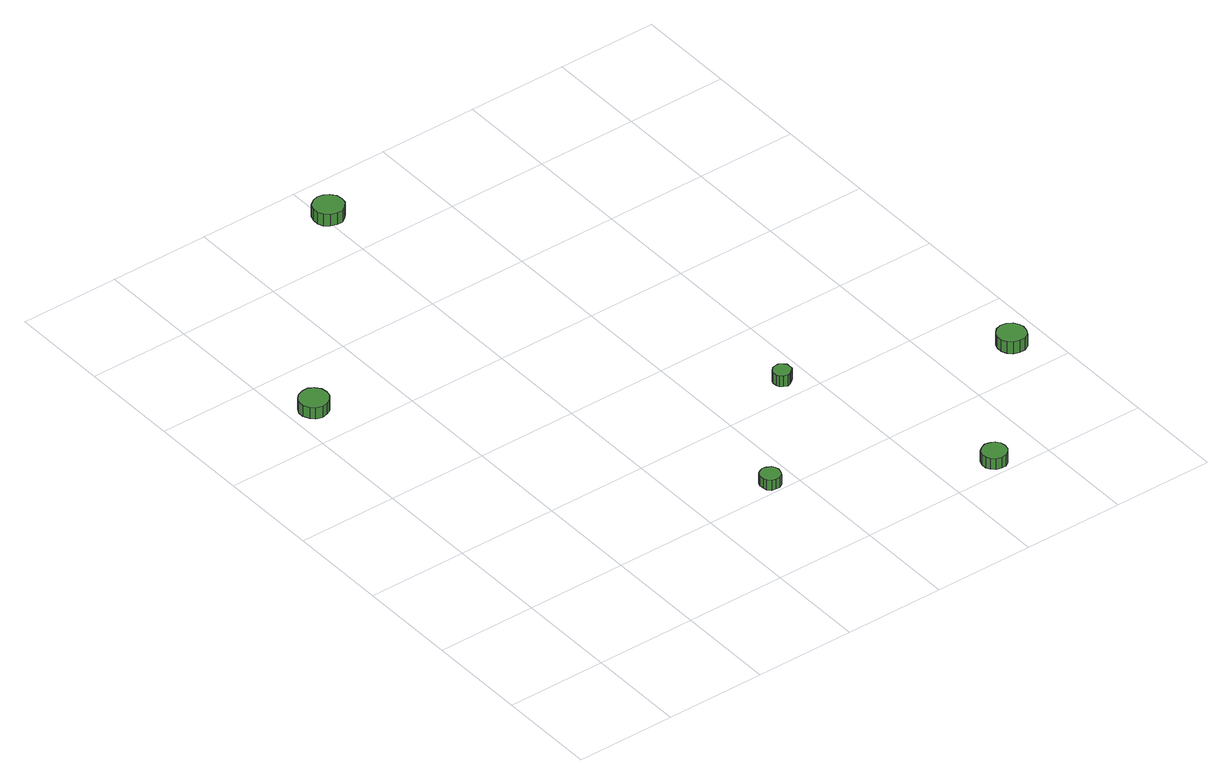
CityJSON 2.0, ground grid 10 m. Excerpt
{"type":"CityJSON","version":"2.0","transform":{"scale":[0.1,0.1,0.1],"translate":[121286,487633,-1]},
"CityObjects":{
"tree1":{"type":"SolitaryVegetationObject","attributes":{"function":"something"},"geometry":[{"type":"MultiSurface","lod":"1","boundaries":[[[0,1,2,3,4,5,6,7,8,9,10,11,12,13,14]],[[15,16,17,18,19,20,21,22,23,24,25,26,27,28,29]],[[0,29,28,1]],[[1,28,27,2]],[[2,27,26,3]],[[3,26,25,4]],[[4,25,24,5]],[[5,24,23,6]],[[6,23,22,7]],[[7,22,21,8]],[[8,21,20,9]],[[9,20,19,10]],[[10,19,18,11]],[[11,18,17,12]],[[12,17,16,13]],[[13,16,15,14]],[[14,15,29,0]]]}]},
"tree2":{"type":"SolitaryVegetationObject","attributes":{"function":"something"},"geometry":[{"type":"MultiSurface","lod":"1","boundaries":[[[30,31,32,33,34,35,36,37,38,39,40,41,42,43,44]],[[45,46,47,48,49,50,51,52,53,54,55,56,57,58,59]],[[30,59,58,31]],[[31,58,57,32]],[[32,57,56,33]],[[33,56,55,34]],[[34,55,54,35]],[[35,54,53,36]],[[36,53,52,37]],[[37,52,51,38]],[[38,51,50,39]],[[39,50,49,40]],[[40,49,48,41]],[[41,48,47,42]],[[42,47,46,43]],[[43,46,45,44]],[[44,45,59,30]]]}]},
"tree3":{"type":"SolitaryVegetationObject","attributes":{"function":"something"},"geometry":[{"type":"MultiSurface","lod":"1","boundaries":[[[60,61,62,63,64,65,66,67,68,69,70,71,72,73,74]],[[75,76,77,78,79,80,81,82,83,84,85,86,87,88,89]],[[60,89,88,61]],[[61,88,87,62]],[[62,87,86,63]],[[63,86,85,64]],[[64,85,84,65]],[[65,84,83,66]],[[66,83,82,67]],[[67,82,81,68]],[[68,81,80,69]],[[69,80,79,70]],[[70,79,78,71]],[[71,78,77,72]],[[72,77,76,73]],[[73,76,75,74]],[[74,75,89,60]]]}]},
"tree4":{"type":"SolitaryVegetationObject","attributes":{"function":"something"},"geometry":[{"type":"MultiSurface","lod":"1","boundaries":[[[90,91,92,93,94,95,96,97,98,99,100,101,102,103,104]],[[105,106,107,108,109,110,111,112,113,114,115,116,117,118,119]],[[90,119,118,91]],[[91,118,117,92]],[[92,117,116,93]],[[93,116,115,94]],[[94,115,114,95]],[[95,114,113,96]],[[96,113,112,97]],[[97,112,111,98]],[[98,111,110,99]],[[99,110,109,100]],[[100,109,108,101]],[[101,108,107,102]],[[102,107,106,103]],[[103,106,105,104]],[[104,105,119,90]]]}]},
"tree5":{"type":"SolitaryVegetationObject","attributes":{"function":"something"},"geometry":[{"type":"MultiSurface","lod":"1","boundaries":[[[120,121,122,123,124,125,126,127,128,129,130,131,132,133,134]],[[135,136,137,138,139,140,141,142,143,144,145,146,147,148,149]],[[120,149,148,121]],[[121,148,147,122]],[[122,147,146,123]],[[123,146,145,124]],[[124,145,144,125]],[[125,144,143,126]],[[126,143,142,127]],[[127,142,141,128]],[[128,141,140,129]],[[129,140,139,130]],[[130,139,138,131]],[[131,138,137,132]],[[132,137,136,133]],[[133,136,135,134]],[[134,135,149,120]]]}]},
"tree6":{"type":"SolitaryVegetationObject","attributes":{"function":"something"},"geometry":[{"type":"MultiSurface","lod":"1","boundaries":[[[150,151,152,153,154,155,156,157,158,159,160,161,162,163,164]],[[165,166,167,168,169,170,171,172,173,174,175,176,177,178,179]],[[150,179,178,151]],[[151,178,177,152]],[[152,177,176,153]],[[153,176,175,154]],[[154,175,174,155]],[[155,174,173,156]],[[156,173,172,157]],[[157,172,171,158]],[[158,171,170,159]],[[159,170,169,160]],[[160,169,168,161]],[[161,168,167,162]],[[162,167,166,163]],[[163,166,165,164]],[[164,165,179,150]]]}]}
},
"vertices":[
[37,442,21],[36,448,21],[32,453,21],[27,456,21],[21,456,21],[15,454,21],[11,450,21],[8,445,21],[8,439,21],[11,433,21],[15,429,21],[21,427,21],[27,428,21],[32,431,21],[36,436,21],[36,436,9],[32,431,9],[27,428,9],[21,427,9],[15,429,9],[11,433,9],[8,439,9],[8,445,9],[11,450,9],[15,454,9],[21,456,9],[27,456,9],[32,453,9],[36,448,9],[37,442,9],
[286,112,18],[285,116,18],[283,119,18],[279,121,18],[275,122,18],[271,120,18],[268,118,18],[267,114,18],[267,110,18],[268,106,18],[271,103,18],[275,102,18],[279,102,18],[283,104,18],[285,108,18],[285,108,7],[283,104,7],[279,102,7],[275,102,7],[271,103,7],[268,106,7],[267,110,7],[267,114,7],[268,118,7],[271,120,7],[275,122,7],[279,121,7],[283,119,7],[285,116,7],[286,112,7],
[220,656,19],[219,662,19],[215,667,19],[210,670,19],[204,671,19],[198,669,19],[193,665,19],[191,659,19],[191,653,19],[193,648,19],[198,644,19],[204,642,19],[210,642,19],[215,645,19],[219,650,19],[219,650,6],[215,645,6],[210,642,6],[204,642,6],[198,644,6],[193,648,6],[191,653,6],[191,659,6],[193,665,6],[198,669,6],[204,671,6],[210,670,6],[215,667,6],[219,662,6],[220,656,6],
[383,221,20],[383,225,20],[380,228,20],[377,230,20],[374,230,20],[370,229,20],[367,226,20],[366,223,20],[366,219,20],[367,216,20],[370,214,20],[374,212,20],[377,213,20],[380,215,20],[383,218,20],[383,218,8],[380,215,8],[377,213,8],[374,212,8],[370,214,8],[367,216,8],[366,219,8],[366,223,8],[367,226,8],[370,229,8],[374,230,8],[377,230,8],[380,228,8],[383,225,8],[383,221,8],
[464,16,19],[463,21,19],[460,25,19],[456,27,19],[451,28,19],[446,26,19],[442,23,19],[440,18,19],[440,13,19],[442,9,19],[446,5,19],[451,4,19],[456,4,19],[460,7,19],[463,11,19],[463,11,7],[460,7,7],[456,4,7],[451,4,7],[446,5,7],[442,9,7],[440,13,7],[440,18,7],[442,23,7],[446,26,7],[451,28,7],[456,27,7],[460,25,7],[463,21,7],[464,16,7],
[581,140,20],[580,145,20],[577,150,20],[572,153,20],[566,154,20],[560,152,20],[556,148,20],[554,143,20],[554,137,20],[556,132,20],[560,128,20],[566,126,20],[572,126,20],[577,129,20],[580,134,20],[580,134,7],[577,129,7],[572,126,7],[566,126,7],[560,128,7],[556,132,7],[554,137,7],[554,143,7],[556,148,7],[560,152,7],[566,154,7],[572,153,7],[577,150,7],[580,145,7],[581,140,7]
]}
